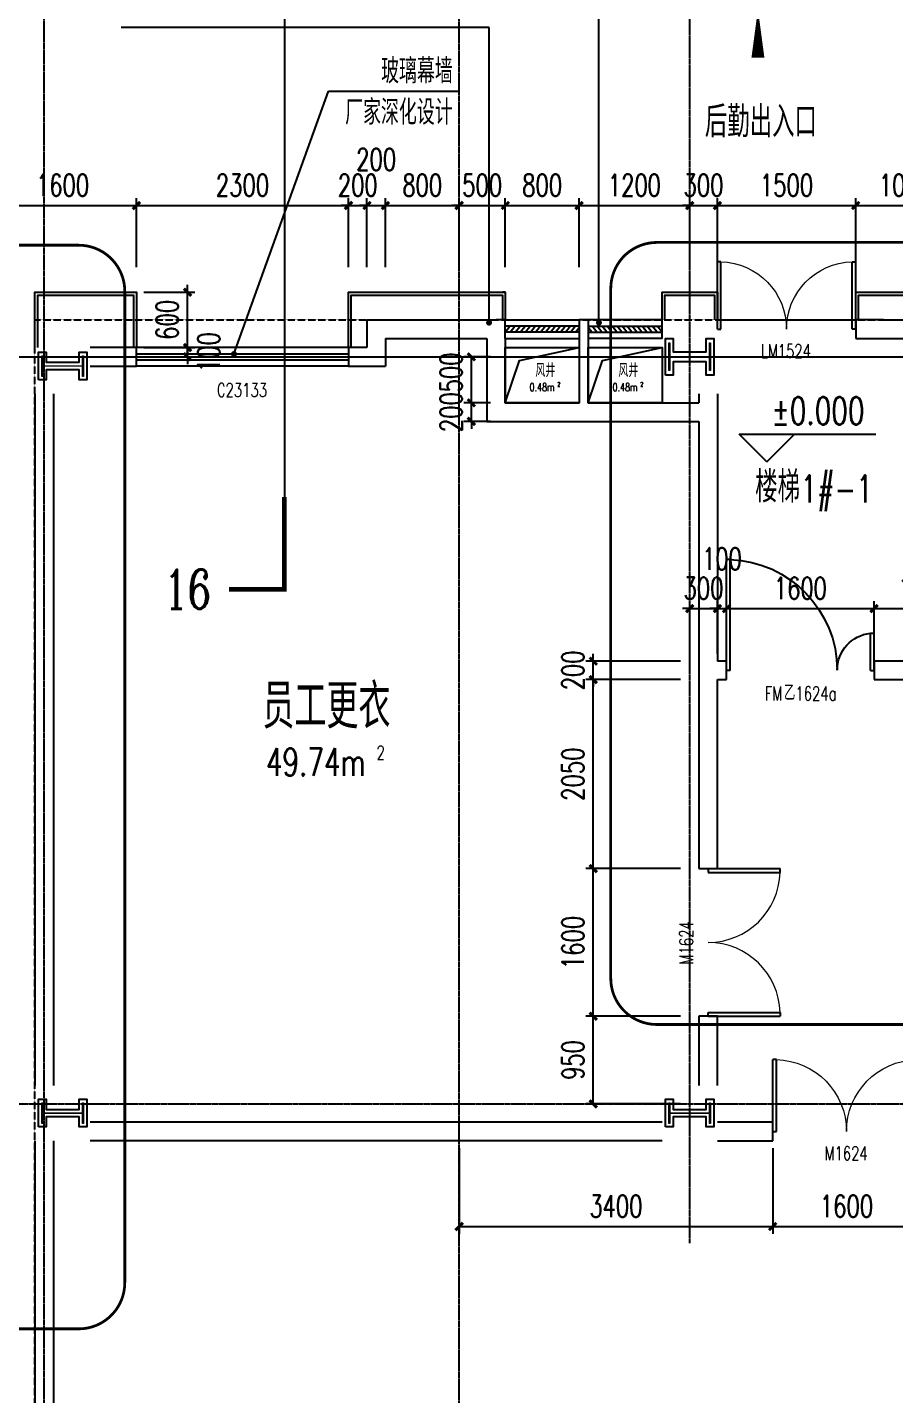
# Model space of a CAD drawing. Extents: x -954573 to 446329, y 489853 to 1226784.
# Drawn here: x -144037 to -134632, y 820567 to 835392 of the extents above; entities that cross this region are included whole.
import ezdxf

# ---------------------------------------------------------------- set-up
doc = ezdxf.new("R2010")
doc.units = 0
doc.header["$LTSCALE"] = 10
doc.header["$MEASUREMENT"] = 0
doc.linetypes.add('10平面$0$DOTE', pattern=[2.42, 2, -0.2, 0.02, -0.2])
doc.linetypes.add('10平面$1$DASH', pattern=[0.35, 0.25, -0.1])
doc.layers.get('Defpoints').update_dxf_attribs({"color": 210})
for name, color, linetype in [('10平面$0$A-AXIS-DOTE', 8, '10平面$0$DOTE'), ('10平面$0$A-AXIS-DP', 8, 'Continuous'), ('10平面$0$A-AXIS-SYMB', 8, 'Continuous'), ('10平面$0$A-CURTAIN', 8, 'Continuous'), ('10平面$0$A-HATCH-2', 8, 'Continuous'), ('10平面$0$A-TEXT', 8, 'Continuous'), ('10平面$0$A-WINDOW', 8, 'Continuous'), ('10平面$0$A-防火门窗', 1, 'Continuous'), ('10平面$0$AS-COLN', 8, 'Continuous'), ('10平面$0$AS-WALL', 8, 'Continuous'), ('10平面$0$AS-结构边线层', 8, 'Continuous'), ('10平面$0$DIM_ELEV', 3, 'Continuous'), ('10平面$0$DIM_SYMB', 8, 'Continuous'), ('10平面$0$PUB_TEXT', 8, 'Continuous'), ('10平面$0$建-房间', 8, 'Continuous'), ('10平面$0$建-文字', 8, 'Continuous'), ('10平面$0$建-标高', 8, 'Continuous'), ('10平面$0$建-窗', 8, 'Continuous'), ('10平面$0$建-门', 8, 'Continuous'), ('10平面$0$建-门窗编号', 8, 'Continuous'), ('A-LIN-V', 9, 'Continuous')]:
    doc.layers.add(name, color=color, linetype=linetype)
doc.layers.add('10平面$0$S-col', color=2, linetype='Continuous', lineweight=0)
doc.styles.add('10平面$0$_TCH_DIM', font='SIMPLEX', dxfattribs={"bigfont": 'GBCBIG'})
doc.styles.add('10平面$0$_TCH_DIM_T3', font='SIMPLEX', dxfattribs={"width": 0.705882, "bigfont": 'GBCBIG'})
doc.styles.add('10平面$0$_TCH_LABEL', font='COMPLEX', dxfattribs={"bigfont": 'GBCBIG'})
doc.styles.add('10平面$0$A-AREA', font='SIMPLEX', dxfattribs={"bigfont": 'GBCBIG'})
doc.styles.add('10平面$0$A-STANDARD', font='SIMPLEX', dxfattribs={"bigfont": 'GBCBIG'})
doc.styles.add('10平面$0$A-WIN-LABEL', font='SIMPLEX', dxfattribs={"bigfont": 'GBCBIG'})
doc.dimstyles.new('10平面$0$_TCH_ARCH&&80', dxfattribs={"dimtxt": 238, "dimasz": 80, "dimexe": 80, "dimexo": 80, "dimgap": 101, "dimtad": 1, "dimdec": 0, "dimzin": 0, "dimdsep": 46, "dimtxsty": '10平面$0$_TCH_DIM_T3', "dimblk": '10平面$0$_ArchTick', "dimcen": 0.09, "dimclrt": 7, "dimazin": 2, "dimtfac": 1, "dimtdec": 0, "dimtix": 1, "dimtmove": 2, "dimatfit": 3, "dimfxl": 0, "dimtolj": 1, "dimtzin": 0, "dimarcsym": 0})

# ---------------------------------------------------------------- blocks, each defined once
blk = doc.blocks.new('10平面$0$dote')
at = {"layer": '10平面$0$A-AXIS-DOTE'}
for p, q in [((81382.2, -68993.9), (81382.2, 36662.3)), ((76882.2, -68810), (76882.2, 36400)), ((83882.2, 17390), (83882.2, 33120)), ((76282.2, 27000), (124536.4, 27000)), ((76282.2, 18900), (124441.5, 18900))]:
    blk.add_line(p, q, dxfattribs=at)
at = {"layer": '10平面$0$DIM_SYMB', "linetype": '10平面$1$DASH', "ltscale": 3}
blk.add_lwpolyline([(79487.9, 31204.5), (79487.9, 25338.2)], dxfattribs=at)
at = {"layer": '10平面$0$DIM_SYMB', "const_width": 50}
blk.add_lwpolyline([(79487.9, 25479.6), (79487.9, 24479.6), (78887.9, 24479.6)], dxfattribs=at)
at = {"layer": '10平面$0$PUB_TEXT', "style": '10平面$0$_TCH_LABEL', "width": 0.705882}
blk.add_text('16', height=425, dxfattribs=at).set_placement((78180.8, 24267.1))
blk = doc.blocks.new('10平面$0$43243')
at = {"layer": '10平面$0$AS-结构边线层'}
for points in [[(-138854, 831920), (-138054, 831920), (-138054, 831320), (-138854, 831320)], [(-137954, 831920), (-137154, 831920), (-137154, 831320), (-137954, 831320)]]:
    blk.add_lwpolyline(points, close=True, dxfattribs=at)
at = {"layer": '10平面$0$AS-结构边线层', "ltscale": 100}
blk.add_lwpolyline([(-138854, 831320), (-138700, 831780), (-138054, 831920)], dxfattribs=at)
at = {"layer": '10平面$0$AS-结构边线层'}
blk.add_lwpolyline([(-137954, 831320), (-137800, 831780), (-137154, 831920)], dxfattribs=at)
blk = doc.blocks.new('10平面$0$3132')
at = {"layer": '10平面$0$DIM_ELEV', "linetype": '10平面$1$DASH', "const_width": 30}
for points in [[(-148580, 833030), (-143480, 833030, -0.414214), (-142980, 832530), (-142980, 821780, -0.414214), (-143480, 821280), (-148580, 821280, -0.414214), (-149080, 821780), (-149080, 832530, -0.414214)], [(-137210, 833060), (-128290, 833060, -0.414214), (-127790, 832560), (-127790, 825080, -0.414214), (-128290, 824580), (-137210, 824580, -0.414214), (-137710, 825080), (-137710, 832560, -0.414214)]]:
    blk.add_lwpolyline(points, format="xyb", close=True, dxfattribs=at)
blk = doc.blocks.new('10平面$0$_ArchTick')
at = {"color": 0, "linetype": 'ByBlock', "const_width": 0.4}
blk.add_lwpolyline([(-0.5, -0.5), (0.5, 0.5)], dxfattribs=at)
blk = doc.blocks.new('*D3557')
at = {"layer": '10平面$0$A-AXIS-DP', "color": 0, "lineweight": -2}
for p, q in [((-136854, 829090), (-136934, 829090)), ((-136854, 828600), (-136854, 829170)), ((-136854, 829090), (-136554, 829090)), ((-136554, 828600), (-136554, 829170)), ((-136554, 829090), (-136474, 829090))]:
    blk.add_line(p, q, dxfattribs=at)
at = {"layer": 'Defpoints', "color": 0}
for p in [(-136554, 829090), (-136854, 828520), (-136554, 828520)]:
    blk.add_point(p, dxfattribs=at)
at = {"layer": '10平面$0$A-AXIS-DP', "color": 0, "lineweight": -2, "xscale": 80, "yscale": 80, "zscale": 80}
blk.add_blockref('10平面$0$_ArchTick', (-136854, 829090), dxfattribs=at)
at = {"layer": '10平面$0$A-AXIS-DP', "color": 0, "lineweight": -2, "xscale": 80, "yscale": 80, "zscale": 80, "rotation": 180}
blk.add_blockref('10平面$0$_ArchTick', (-136554, 829090), dxfattribs=at)
at = {"layer": '10平面$0$A-AXIS-DP', "color": 7, "insert": (-136704, 829310), "char_height": 238, "attachment_point": 5, "style": '10平面$0$_TCH_DIM_T3'}
blk.add_mtext('\\A1;300', dxfattribs=at)
blk = doc.blocks.new('*D3558')
at = {"layer": '10平面$0$A-AXIS-DP', "color": 0, "lineweight": -2}
for p, q in [((-136554, 829090), (-136634, 829090)), ((-136554, 828600), (-136554, 829170)), ((-136554, 829090), (-136454, 829090)), ((-136454, 828600), (-136454, 829170)), ((-136454, 829090), (-136374, 829090))]:
    blk.add_line(p, q, dxfattribs=at)
at = {"layer": 'Defpoints', "color": 0}
for p in [(-136454, 829090), (-136554, 828520), (-136454, 828520)]:
    blk.add_point(p, dxfattribs=at)
at = {"layer": '10平面$0$A-AXIS-DP', "color": 0, "lineweight": -2, "xscale": 80, "yscale": 80, "zscale": 80}
blk.add_blockref('10平面$0$_ArchTick', (-136554, 829090), dxfattribs=at)
at = {"layer": '10平面$0$A-AXIS-DP', "color": 0, "lineweight": -2, "xscale": 80, "yscale": 80, "zscale": 80, "rotation": 180}
blk.add_blockref('10平面$0$_ArchTick', (-136454, 829090), dxfattribs=at)
at = {"layer": '10平面$0$A-AXIS-DP', "color": 7, "insert": (-136504, 829630), "char_height": 238, "attachment_point": 5, "style": '10平面$0$_TCH_DIM_T3'}
blk.add_mtext('\\A1;100', dxfattribs=at)
blk = doc.blocks.new('*D3559')
at = {"layer": '10平面$0$A-AXIS-DP', "color": 0, "lineweight": -2}
for p, q in [((-136454, 828600), (-136454, 829170)), ((-136454, 829090), (-134854, 829090)), ((-134854, 828600), (-134854, 829170))]:
    blk.add_line(p, q, dxfattribs=at)
at = {"layer": 'Defpoints', "color": 0}
for p in [(-134854, 829090), (-136454, 828520), (-134854, 828520)]:
    blk.add_point(p, dxfattribs=at)
at = {"layer": '10平面$0$A-AXIS-DP', "color": 0, "lineweight": -2, "xscale": 80, "yscale": 80, "zscale": 80, "rotation": 180}
blk.add_blockref('10平面$0$_ArchTick', (-136454, 829090), dxfattribs=at)
at = {"layer": '10平面$0$A-AXIS-DP', "color": 0, "lineweight": -2, "xscale": 80, "yscale": 80, "zscale": 80}
blk.add_blockref('10平面$0$_ArchTick', (-134854, 829090), dxfattribs=at)
at = {"layer": '10平面$0$A-AXIS-DP', "color": 7, "insert": (-135654, 829310), "char_height": 238, "attachment_point": 5, "style": '10平面$0$_TCH_DIM_T3'}
blk.add_mtext('\\A1;1600', dxfattribs=at)
blk = doc.blocks.new('*D3560')
at = {"layer": '10平面$0$A-AXIS-DP', "color": 0, "lineweight": -2}
for p, q in [((-134854, 828600), (-134854, 829170)), ((-134854, 829090), (-133754, 829090)), ((-133754, 828600), (-133754, 829170))]:
    blk.add_line(p, q, dxfattribs=at)
at = {"layer": 'Defpoints', "color": 0}
for p in [(-133754, 829090), (-134854, 828520), (-133754, 828520)]:
    blk.add_point(p, dxfattribs=at)
at = {"layer": '10平面$0$A-AXIS-DP', "color": 0, "lineweight": -2, "xscale": 80, "yscale": 80, "zscale": 80, "rotation": 180}
blk.add_blockref('10平面$0$_ArchTick', (-134854, 829090), dxfattribs=at)
at = {"layer": '10平面$0$A-AXIS-DP', "color": 0, "lineweight": -2, "xscale": 80, "yscale": 80, "zscale": 80}
blk.add_blockref('10平面$0$_ArchTick', (-133754, 829090), dxfattribs=at)
at = {"layer": '10平面$0$A-AXIS-DP', "color": 7, "insert": (-134304, 829310), "char_height": 238, "attachment_point": 5, "style": '10平面$0$_TCH_DIM_T3'}
blk.add_mtext('\\A1;1100', dxfattribs=at)
blk = doc.blocks.new('*D3601')
at = {"layer": '10平面$0$A-AXIS-DP', "color": 0, "lineweight": -2}
for p, q in [((-139014, 831820), (-139302, 831820)), ((-139222, 831320), (-139222, 831820)), ((-139014, 831320), (-139302, 831320))]:
    blk.add_line(p, q, dxfattribs=at)
at = {"layer": 'Defpoints', "color": 0}
for p in [(-139222, 831820), (-138934, 831820), (-138934, 831320)]:
    blk.add_point(p, dxfattribs=at)
at = {"layer": '10平面$0$A-AXIS-DP', "color": 0, "lineweight": -2, "xscale": 80, "yscale": 80, "zscale": 80}
for p, rotation in [((-139222, 831820), 90), ((-139222, 831320), 270)]:
    blk.add_blockref('10平面$0$_ArchTick', p, dxfattribs=dict(at, rotation=rotation))
at = {"layer": '10平面$0$A-AXIS-DP', "color": 7, "insert": (-139442, 831650), "char_height": 238, "attachment_point": 5, "rotation": 90, "style": '10平面$0$_TCH_DIM_T3'}
blk.add_mtext('\\A1;500', dxfattribs=at)
blk = doc.blocks.new('*D3602')
at = {"layer": '10平面$0$A-AXIS-DP', "color": 0, "lineweight": -2}
for p, q in [((-139014, 831320), (-139302, 831320)), ((-139222, 831320), (-139222, 831400)), ((-139222, 831120), (-139222, 831320)), ((-139014, 831120), (-139302, 831120)), ((-139222, 831120), (-139222, 831040))]:
    blk.add_line(p, q, dxfattribs=at)
at = {"layer": 'Defpoints', "color": 0}
for p in [(-139222, 831320), (-138934, 831320), (-138934, 831120)]:
    blk.add_point(p, dxfattribs=at)
at = {"layer": '10平面$0$A-AXIS-DP', "color": 0, "lineweight": -2, "xscale": 80, "yscale": 80, "zscale": 80}
for p, rotation in [((-139222, 831320), 270), ((-139222, 831120), 90)]:
    blk.add_blockref('10平面$0$_ArchTick', p, dxfattribs=dict(at, rotation=rotation))
at = {"layer": '10平面$0$A-AXIS-DP', "color": 7, "insert": (-139442, 831220), "char_height": 238, "attachment_point": 5, "rotation": 90, "style": '10平面$0$_TCH_DIM_T3'}
blk.add_mtext('\\A1;200', dxfattribs=at)
blk = doc.blocks.new('*D3954')
at = {"layer": '10平面$0$A-AXIS-DP', "color": 0, "lineweight": -2}
for p, q in [((-139354, 823240), (-139354, 822310)), ((-135954, 823240), (-135954, 822310)), ((-139354, 822390), (-135954, 822390))]:
    blk.add_line(p, q, dxfattribs=at)
at = {"layer": 'Defpoints', "color": 0}
for p in [(-139354, 823320), (-135954, 823320), (-135954, 822390)]:
    blk.add_point(p, dxfattribs=at)
at = {"layer": '10平面$0$A-AXIS-DP', "color": 0, "lineweight": -2, "xscale": 80, "yscale": 80, "zscale": 80, "rotation": 180}
blk.add_blockref('10平面$0$_ArchTick', (-139354, 822390), dxfattribs=at)
at = {"layer": '10平面$0$A-AXIS-DP', "color": 0, "lineweight": -2, "xscale": 80, "yscale": 80, "zscale": 80}
blk.add_blockref('10平面$0$_ArchTick', (-135954, 822390), dxfattribs=at)
at = {"layer": '10平面$0$A-AXIS-DP', "color": 7, "insert": (-137654, 822610), "char_height": 238, "attachment_point": 5, "style": '10平面$0$_TCH_DIM_T3'}
blk.add_mtext('\\A1;3400', dxfattribs=at)
blk = doc.blocks.new('*D3955')
at = {"layer": '10平面$0$A-AXIS-DP', "color": 0, "lineweight": -2}
for p, q in [((-135954, 823240), (-135954, 822310)), ((-134354, 823240), (-134354, 822310)), ((-135954, 822390), (-134354, 822390))]:
    blk.add_line(p, q, dxfattribs=at)
at = {"layer": 'Defpoints', "color": 0}
for p in [(-135954, 823320), (-134354, 823320), (-134354, 822390)]:
    blk.add_point(p, dxfattribs=at)
at = {"layer": '10平面$0$A-AXIS-DP', "color": 0, "lineweight": -2, "xscale": 80, "yscale": 80, "zscale": 80, "rotation": 180}
blk.add_blockref('10平面$0$_ArchTick', (-135954, 822390), dxfattribs=at)
at = {"layer": '10平面$0$A-AXIS-DP', "color": 0, "lineweight": -2, "xscale": 80, "yscale": 80, "zscale": 80}
blk.add_blockref('10平面$0$_ArchTick', (-134354, 822390), dxfattribs=at)
at = {"layer": '10平面$0$A-AXIS-DP', "color": 7, "insert": (-135154, 822610), "char_height": 238, "attachment_point": 5, "style": '10平面$0$_TCH_DIM_T3'}
blk.add_mtext('\\A1;1600', dxfattribs=at)
blk = doc.blocks.new('*D3960')
at = {"layer": '10平面$0$A-AXIS-DP', "color": 0, "lineweight": -2}
for p, q in [((-136954, 824670), (-137980, 824670)), ((-137900, 823720), (-137900, 824670)), ((-136954, 823720), (-137980, 823720))]:
    blk.add_line(p, q, dxfattribs=at)
at = {"layer": 'Defpoints', "color": 0}
for p in [(-137900, 824670), (-136874, 824670), (-136874, 823720)]:
    blk.add_point(p, dxfattribs=at)
at = {"layer": '10平面$0$A-AXIS-DP', "color": 0, "lineweight": -2, "xscale": 80, "yscale": 80, "zscale": 80}
for p, rotation in [((-137900, 824670), 90), ((-137900, 823720), 270)]:
    blk.add_blockref('10平面$0$_ArchTick', p, dxfattribs=dict(at, rotation=rotation))
at = {"layer": '10平面$0$A-AXIS-DP', "color": 7, "insert": (-138120, 824195), "char_height": 238, "attachment_point": 5, "rotation": 90, "style": '10平面$0$_TCH_DIM_T3'}
blk.add_mtext('\\A1;950', dxfattribs=at)
blk = doc.blocks.new('*D3961')
at = {"layer": '10平面$0$A-AXIS-DP', "color": 0, "lineweight": -2}
for p, q in [((-136954, 826270), (-137980, 826270)), ((-137900, 824670), (-137900, 826270)), ((-136954, 824670), (-137980, 824670))]:
    blk.add_line(p, q, dxfattribs=at)
at = {"layer": 'Defpoints', "color": 0}
for p in [(-137900, 826270), (-136874, 826270), (-136874, 824670)]:
    blk.add_point(p, dxfattribs=at)
at = {"layer": '10平面$0$A-AXIS-DP', "color": 0, "lineweight": -2, "xscale": 80, "yscale": 80, "zscale": 80}
for p, rotation in [((-137900, 826270), 90), ((-137900, 824670), 270)]:
    blk.add_blockref('10平面$0$_ArchTick', p, dxfattribs=dict(at, rotation=rotation))
at = {"layer": '10平面$0$A-AXIS-DP', "color": 7, "insert": (-138120, 825470), "char_height": 238, "attachment_point": 5, "rotation": 90, "style": '10平面$0$_TCH_DIM_T3'}
blk.add_mtext('\\A1;1600', dxfattribs=at)
blk = doc.blocks.new('*D3962')
at = {"layer": '10平面$0$A-AXIS-DP', "color": 0, "lineweight": -2}
for p, q in [((-136954, 828320), (-137980, 828320)), ((-137900, 826270), (-137900, 828320)), ((-136954, 826270), (-137980, 826270))]:
    blk.add_line(p, q, dxfattribs=at)
at = {"layer": 'Defpoints', "color": 0}
for p in [(-137900, 828320), (-136874, 828320), (-136874, 826270)]:
    blk.add_point(p, dxfattribs=at)
at = {"layer": '10平面$0$A-AXIS-DP', "color": 0, "lineweight": -2, "xscale": 80, "yscale": 80, "zscale": 80}
for p, rotation in [((-137900, 828320), 90), ((-137900, 826270), 270)]:
    blk.add_blockref('10平面$0$_ArchTick', p, dxfattribs=dict(at, rotation=rotation))
at = {"layer": '10平面$0$A-AXIS-DP', "color": 7, "insert": (-138120, 827295), "char_height": 238, "attachment_point": 5, "rotation": 90, "style": '10平面$0$_TCH_DIM_T3'}
blk.add_mtext('\\A1;2050', dxfattribs=at)
blk = doc.blocks.new('*D3963')
at = {"layer": '10平面$0$A-AXIS-DP', "color": 0, "lineweight": -2}
for p, q in [((-137900, 828520), (-137900, 828600)), ((-136954, 828520), (-137980, 828520)), ((-137900, 828320), (-137900, 828520)), ((-136954, 828320), (-137980, 828320)), ((-137900, 828320), (-137900, 828240))]:
    blk.add_line(p, q, dxfattribs=at)
at = {"layer": 'Defpoints', "color": 0}
for p in [(-137900, 828520), (-136874, 828520), (-136874, 828320)]:
    blk.add_point(p, dxfattribs=at)
at = {"layer": '10平面$0$A-AXIS-DP', "color": 0, "lineweight": -2, "xscale": 80, "yscale": 80, "zscale": 80}
for p, rotation in [((-137900, 828520), 270), ((-137900, 828320), 90)]:
    blk.add_blockref('10平面$0$_ArchTick', p, dxfattribs=dict(at, rotation=rotation))
at = {"layer": '10平面$0$A-AXIS-DP', "color": 7, "insert": (-138120, 828420), "char_height": 238, "attachment_point": 5, "rotation": 90, "style": '10平面$0$_TCH_DIM_T3'}
blk.add_mtext('\\A1;200', dxfattribs=at)
blk = doc.blocks.new('*D4003')
at = {"layer": '10平面$0$A-AXIS-DP', "color": 0, "lineweight": -2}
for p, q in [((-142300, 832520), (-142300, 832600)), ((-142774, 832520), (-142220, 832520)), ((-142300, 831920), (-142300, 832520)), ((-142774, 831920), (-142220, 831920)), ((-142300, 831920), (-142300, 831840))]:
    blk.add_line(p, q, dxfattribs=at)
at = {"layer": 'Defpoints', "color": 0}
for p in [(-142854, 832520), (-142300, 832520), (-142854, 831920)]:
    blk.add_point(p, dxfattribs=at)
at = {"layer": '10平面$0$A-AXIS-DP', "color": 0, "lineweight": -2, "xscale": 80, "yscale": 80, "zscale": 80}
for p, rotation in [((-142300, 832520), 270), ((-142300, 831920), 90)]:
    blk.add_blockref('10平面$0$_ArchTick', p, dxfattribs=dict(at, rotation=rotation))
at = {"layer": '10平面$0$A-AXIS-DP', "color": 7, "insert": (-142520, 832220), "char_height": 238, "attachment_point": 5, "rotation": 90, "style": '10平面$0$_TCH_DIM_T3'}
blk.add_mtext('\\A1;600', dxfattribs=at)
blk = doc.blocks.new('*D4004')
at = {"layer": '10平面$0$A-AXIS-DP', "color": 0, "lineweight": -2}
for p, q in [((-142300, 831920), (-142300, 832000)), ((-142774, 831920), (-142220, 831920)), ((-142300, 831820), (-142300, 831920)), ((-142774, 831820), (-142220, 831820)), ((-142300, 831820), (-142300, 831740))]:
    blk.add_line(p, q, dxfattribs=at)
at = {"layer": 'Defpoints', "color": 0}
for p in [(-142854, 831920), (-142300, 831920), (-142854, 831820)]:
    blk.add_point(p, dxfattribs=at)
at = {"layer": '10平面$0$A-AXIS-DP', "color": 0, "lineweight": -2, "xscale": 80, "yscale": 80, "zscale": 80}
for p, rotation in [((-142300, 831920), 270), ((-142300, 831820), 90)]:
    blk.add_blockref('10平面$0$_ArchTick', p, dxfattribs=dict(at, rotation=rotation))
at = {"layer": '10平面$0$A-AXIS-DP', "color": 7, "insert": (-142070, 831870), "char_height": 238, "attachment_point": 5, "rotation": 90, "style": '10平面$0$_TCH_DIM_T3'}
blk.add_mtext('\\A1;100', dxfattribs=at)
blk = doc.blocks.new('*D4304')
at = {"layer": '10平面$0$A-AXIS-DP', "color": 0, "lineweight": -2}
for p, q in [((-144454, 832790), (-144454, 833540)), ((-142854, 832790), (-142854, 833540)), ((-144454, 833460), (-142854, 833460))]:
    blk.add_line(p, q, dxfattribs=at)
at = {"layer": 'Defpoints', "color": 0}
for p in [(-142854, 833460), (-144454, 832710), (-142854, 832710)]:
    blk.add_point(p, dxfattribs=at)
at = {"layer": '10平面$0$A-AXIS-DP', "color": 0, "lineweight": -2, "xscale": 80, "yscale": 80, "zscale": 80, "rotation": 180}
blk.add_blockref('10平面$0$_ArchTick', (-144454, 833460), dxfattribs=at)
at = {"layer": '10平面$0$A-AXIS-DP', "color": 0, "lineweight": -2, "xscale": 80, "yscale": 80, "zscale": 80}
blk.add_blockref('10平面$0$_ArchTick', (-142854, 833460), dxfattribs=at)
at = {"layer": '10平面$0$A-AXIS-DP', "color": 7, "insert": (-143654, 833680), "char_height": 238, "attachment_point": 5, "style": '10平面$0$_TCH_DIM_T3'}
blk.add_mtext('\\A1;1600', dxfattribs=at)
blk = doc.blocks.new('*D4305')
at = {"layer": '10平面$0$A-AXIS-DP', "color": 0, "lineweight": -2}
for p, q in [((-142854, 832790), (-142854, 833540)), ((-140554, 832790), (-140554, 833540)), ((-142854, 833460), (-140554, 833460))]:
    blk.add_line(p, q, dxfattribs=at)
at = {"layer": 'Defpoints', "color": 0}
for p in [(-140554, 833460), (-142854, 832710), (-140554, 832710)]:
    blk.add_point(p, dxfattribs=at)
at = {"layer": '10平面$0$A-AXIS-DP', "color": 0, "lineweight": -2, "xscale": 80, "yscale": 80, "zscale": 80, "rotation": 180}
blk.add_blockref('10平面$0$_ArchTick', (-142854, 833460), dxfattribs=at)
at = {"layer": '10平面$0$A-AXIS-DP', "color": 0, "lineweight": -2, "xscale": 80, "yscale": 80, "zscale": 80}
blk.add_blockref('10平面$0$_ArchTick', (-140554, 833460), dxfattribs=at)
at = {"layer": '10平面$0$A-AXIS-DP', "color": 7, "insert": (-141704, 833680), "char_height": 238, "attachment_point": 5, "style": '10平面$0$_TCH_DIM_T3'}
blk.add_mtext('\\A1;2300', dxfattribs=at)
blk = doc.blocks.new('*D4306')
at = {"layer": '10平面$0$A-AXIS-DP', "color": 0, "lineweight": -2}
for p, q in [((-140554, 832790), (-140554, 833540)), ((-140354, 832790), (-140354, 833540)), ((-140554, 833460), (-140634, 833460)), ((-140554, 833460), (-140354, 833460)), ((-140354, 833460), (-140274, 833460))]:
    blk.add_line(p, q, dxfattribs=at)
at = {"layer": 'Defpoints', "color": 0}
for p in [(-140354, 833460), (-140554, 832710), (-140354, 832710)]:
    blk.add_point(p, dxfattribs=at)
at = {"layer": '10平面$0$A-AXIS-DP', "color": 0, "lineweight": -2, "xscale": 80, "yscale": 80, "zscale": 80}
blk.add_blockref('10平面$0$_ArchTick', (-140554, 833460), dxfattribs=at)
at = {"layer": '10平面$0$A-AXIS-DP', "color": 0, "lineweight": -2, "xscale": 80, "yscale": 80, "zscale": 80, "rotation": 180}
blk.add_blockref('10平面$0$_ArchTick', (-140354, 833460), dxfattribs=at)
at = {"layer": '10平面$0$A-AXIS-DP', "color": 7, "insert": (-140454, 833680), "char_height": 238, "attachment_point": 5, "style": '10平面$0$_TCH_DIM_T3'}
blk.add_mtext('\\A1;200', dxfattribs=at)
blk = doc.blocks.new('*D4307')
at = {"layer": '10平面$0$A-AXIS-DP', "color": 0, "lineweight": -2}
for p, q in [((-140354, 832790), (-140354, 833540)), ((-140154, 832790), (-140154, 833540)), ((-140354, 833460), (-140434, 833460)), ((-140354, 833460), (-140154, 833460)), ((-140154, 833460), (-140074, 833460))]:
    blk.add_line(p, q, dxfattribs=at)
at = {"layer": 'Defpoints', "color": 0}
for p in [(-140154, 833460), (-140354, 832710), (-140154, 832710)]:
    blk.add_point(p, dxfattribs=at)
at = {"layer": '10平面$0$A-AXIS-DP', "color": 0, "lineweight": -2, "xscale": 80, "yscale": 80, "zscale": 80}
blk.add_blockref('10平面$0$_ArchTick', (-140354, 833460), dxfattribs=at)
at = {"layer": '10平面$0$A-AXIS-DP', "color": 0, "lineweight": -2, "xscale": 80, "yscale": 80, "zscale": 80, "rotation": 180}
blk.add_blockref('10平面$0$_ArchTick', (-140154, 833460), dxfattribs=at)
at = {"layer": '10平面$0$A-AXIS-DP', "color": 7, "insert": (-140254, 833960), "char_height": 238, "attachment_point": 5, "style": '10平面$0$_TCH_DIM_T3'}
blk.add_mtext('\\A1;200', dxfattribs=at)
blk = doc.blocks.new('*D4308')
at = {"layer": '10平面$0$A-AXIS-DP', "color": 0, "lineweight": -2}
for p, q in [((-140154, 832790), (-140154, 833540)), ((-139354, 832790), (-139354, 833540)), ((-140154, 833460), (-139354, 833460))]:
    blk.add_line(p, q, dxfattribs=at)
at = {"layer": 'Defpoints', "color": 0}
for p in [(-139354, 833460), (-140154, 832710), (-139354, 832710)]:
    blk.add_point(p, dxfattribs=at)
at = {"layer": '10平面$0$A-AXIS-DP', "color": 0, "lineweight": -2, "xscale": 80, "yscale": 80, "zscale": 80, "rotation": 180}
blk.add_blockref('10平面$0$_ArchTick', (-140154, 833460), dxfattribs=at)
at = {"layer": '10平面$0$A-AXIS-DP', "color": 0, "lineweight": -2, "xscale": 80, "yscale": 80, "zscale": 80}
blk.add_blockref('10平面$0$_ArchTick', (-139354, 833460), dxfattribs=at)
at = {"layer": '10平面$0$A-AXIS-DP', "color": 7, "insert": (-139754, 833680), "char_height": 238, "attachment_point": 5, "style": '10平面$0$_TCH_DIM_T3'}
blk.add_mtext('\\A1;800', dxfattribs=at)
blk = doc.blocks.new('*D4309')
at = {"layer": '10平面$0$A-AXIS-DP', "color": 0, "lineweight": -2}
for p, q in [((-139354, 832790), (-139354, 833540)), ((-138854, 832790), (-138854, 833540)), ((-139354, 833460), (-139434, 833460)), ((-139354, 833460), (-138854, 833460)), ((-138854, 833460), (-138774, 833460))]:
    blk.add_line(p, q, dxfattribs=at)
at = {"layer": 'Defpoints', "color": 0}
for p in [(-138854, 833460), (-139354, 832710), (-138854, 832710)]:
    blk.add_point(p, dxfattribs=at)
at = {"layer": '10平面$0$A-AXIS-DP', "color": 0, "lineweight": -2, "xscale": 80, "yscale": 80, "zscale": 80}
blk.add_blockref('10平面$0$_ArchTick', (-139354, 833460), dxfattribs=at)
at = {"layer": '10平面$0$A-AXIS-DP', "color": 0, "lineweight": -2, "xscale": 80, "yscale": 80, "zscale": 80, "rotation": 180}
blk.add_blockref('10平面$0$_ArchTick', (-138854, 833460), dxfattribs=at)
at = {"layer": '10平面$0$A-AXIS-DP', "color": 7, "insert": (-139104, 833680), "char_height": 238, "attachment_point": 5, "style": '10平面$0$_TCH_DIM_T3'}
blk.add_mtext('\\A1;500', dxfattribs=at)
blk = doc.blocks.new('*D4310')
at = {"layer": '10平面$0$A-AXIS-DP', "color": 0, "lineweight": -2}
for p, q in [((-138854, 832790), (-138854, 833540)), ((-138054, 832790), (-138054, 833540)), ((-138854, 833460), (-138054, 833460))]:
    blk.add_line(p, q, dxfattribs=at)
at = {"layer": 'Defpoints', "color": 0}
for p in [(-138054, 833460), (-138854, 832710), (-138054, 832710)]:
    blk.add_point(p, dxfattribs=at)
at = {"layer": '10平面$0$A-AXIS-DP', "color": 0, "lineweight": -2, "xscale": 80, "yscale": 80, "zscale": 80, "rotation": 180}
blk.add_blockref('10平面$0$_ArchTick', (-138854, 833460), dxfattribs=at)
at = {"layer": '10平面$0$A-AXIS-DP', "color": 0, "lineweight": -2, "xscale": 80, "yscale": 80, "zscale": 80}
blk.add_blockref('10平面$0$_ArchTick', (-138054, 833460), dxfattribs=at)
at = {"layer": '10平面$0$A-AXIS-DP', "color": 7, "insert": (-138454, 833680), "char_height": 238, "attachment_point": 5, "style": '10平面$0$_TCH_DIM_T3'}
blk.add_mtext('\\A1;800', dxfattribs=at)
blk = doc.blocks.new('*D4311')
at = {"layer": '10平面$0$A-AXIS-DP', "color": 0, "lineweight": -2}
for p, q in [((-138054, 832790), (-138054, 833540)), ((-136854, 832790), (-136854, 833540)), ((-138054, 833460), (-136854, 833460))]:
    blk.add_line(p, q, dxfattribs=at)
at = {"layer": 'Defpoints', "color": 0}
for p in [(-136854, 833460), (-138054, 832710), (-136854, 832710)]:
    blk.add_point(p, dxfattribs=at)
at = {"layer": '10平面$0$A-AXIS-DP', "color": 0, "lineweight": -2, "xscale": 80, "yscale": 80, "zscale": 80, "rotation": 180}
blk.add_blockref('10平面$0$_ArchTick', (-138054, 833460), dxfattribs=at)
at = {"layer": '10平面$0$A-AXIS-DP', "color": 0, "lineweight": -2, "xscale": 80, "yscale": 80, "zscale": 80}
blk.add_blockref('10平面$0$_ArchTick', (-136854, 833460), dxfattribs=at)
at = {"layer": '10平面$0$A-AXIS-DP', "color": 7, "insert": (-137454, 833680), "char_height": 238, "attachment_point": 5, "style": '10平面$0$_TCH_DIM_T3'}
blk.add_mtext('\\A1;1200', dxfattribs=at)
blk = doc.blocks.new('*D4312')
at = {"layer": '10平面$0$A-AXIS-DP', "color": 0, "lineweight": -2}
for p, q in [((-136854, 832790), (-136854, 833540)), ((-136554, 832790), (-136554, 833540)), ((-136854, 833460), (-136934, 833460)), ((-136854, 833460), (-136554, 833460)), ((-136554, 833460), (-136474, 833460))]:
    blk.add_line(p, q, dxfattribs=at)
at = {"layer": 'Defpoints', "color": 0}
for p in [(-136554, 833460), (-136854, 832710), (-136554, 832710)]:
    blk.add_point(p, dxfattribs=at)
at = {"layer": '10平面$0$A-AXIS-DP', "color": 0, "lineweight": -2, "xscale": 80, "yscale": 80, "zscale": 80}
blk.add_blockref('10平面$0$_ArchTick', (-136854, 833460), dxfattribs=at)
at = {"layer": '10平面$0$A-AXIS-DP', "color": 0, "lineweight": -2, "xscale": 80, "yscale": 80, "zscale": 80, "rotation": 180}
blk.add_blockref('10平面$0$_ArchTick', (-136554, 833460), dxfattribs=at)
at = {"layer": '10平面$0$A-AXIS-DP', "color": 7, "insert": (-136704, 833680), "char_height": 238, "attachment_point": 5, "style": '10平面$0$_TCH_DIM_T3'}
blk.add_mtext('\\A1;300', dxfattribs=at)
blk = doc.blocks.new('*D4313')
at = {"layer": '10平面$0$A-AXIS-DP', "color": 0, "lineweight": -2}
for p, q in [((-136554, 832790), (-136554, 833540)), ((-135054, 832790), (-135054, 833540)), ((-136554, 833460), (-135054, 833460))]:
    blk.add_line(p, q, dxfattribs=at)
at = {"layer": 'Defpoints', "color": 0}
for p in [(-135054, 833460), (-136554, 832710), (-135054, 832710)]:
    blk.add_point(p, dxfattribs=at)
at = {"layer": '10平面$0$A-AXIS-DP', "color": 0, "lineweight": -2, "xscale": 80, "yscale": 80, "zscale": 80, "rotation": 180}
blk.add_blockref('10平面$0$_ArchTick', (-136554, 833460), dxfattribs=at)
at = {"layer": '10平面$0$A-AXIS-DP', "color": 0, "lineweight": -2, "xscale": 80, "yscale": 80, "zscale": 80}
blk.add_blockref('10平面$0$_ArchTick', (-135054, 833460), dxfattribs=at)
at = {"layer": '10平面$0$A-AXIS-DP', "color": 7, "insert": (-135804, 833680), "char_height": 238, "attachment_point": 5, "style": '10平面$0$_TCH_DIM_T3'}
blk.add_mtext('\\A1;1500', dxfattribs=at)
blk = doc.blocks.new('*D4314')
at = {"layer": '10平面$0$A-AXIS-DP', "color": 0, "lineweight": -2}
for p, q in [((-135054, 832790), (-135054, 833540)), ((-133974, 832790), (-133974, 833540)), ((-135054, 833460), (-133974, 833460))]:
    blk.add_line(p, q, dxfattribs=at)
at = {"layer": 'Defpoints', "color": 0}
for p in [(-133974, 833460), (-135054, 832710), (-133974, 832710)]:
    blk.add_point(p, dxfattribs=at)
at = {"layer": '10平面$0$A-AXIS-DP', "color": 0, "lineweight": -2, "xscale": 80, "yscale": 80, "zscale": 80, "rotation": 180}
blk.add_blockref('10平面$0$_ArchTick', (-135054, 833460), dxfattribs=at)
at = {"layer": '10平面$0$A-AXIS-DP', "color": 0, "lineweight": -2, "xscale": 80, "yscale": 80, "zscale": 80}
blk.add_blockref('10平面$0$_ArchTick', (-133974, 833460), dxfattribs=at)
at = {"layer": '10平面$0$A-AXIS-DP', "color": 7, "insert": (-134514, 833680), "char_height": 238, "attachment_point": 5, "style": '10平面$0$_TCH_DIM_T3'}
blk.add_mtext('\\A1;1080', dxfattribs=at)
blk = doc.blocks.new('10平面$0$$DorLib2D$00000002')
for p, q in [((-0.5, 0), (-0.5, 0.4875)), ((-0.475, 0.4875), (-0.5, 0.4875)), ((-0.475, 0), (-0.475, 0.4875)), ((0.475, 0), (0.475, 0.4875)), ((0.475, 0.4875), (0.5, 0.4875)), ((0.5, 0), (0.5, 0.4875)), ((-0.5, 0), (-0.475, 0)), ((0.5, 0), (0.475, 0))]:
    blk.add_line(p, q)
at = {"lineweight": 13}
for centre, start, end in [((-0.4875, 0), 0, 88.53072), ((0.4875, 0), 91.46928, 180)]:
    blk.add_arc(centre, 0.4875, start, end, dxfattribs=at)
blk = doc.blocks.new('10平面$0$WINDOW2DLIB$DYNSTYLE$00000005')
at = {"color": 0}
for points in [[(-0.5, 0.5), (-0.5, -0.5)], [(-0.5, 0.5), (0.5, 0.5)], [(0.5, -0.5), (0.5, 0.5)], [(0.5, 0.1667), (-0.5, 0.1667)], [(0.5, -0.1667), (-0.5, -0.1667)], [(-0.5, -0.5), (0.5, -0.5)]]:
    blk.add_lwpolyline(points, dxfattribs=at)
blk = doc.blocks.new('10平面$0$$DorLib2D$00000225')
at = {"color": 0}
for p, q in [((0.475, -0.0014), (0.475, 0.7521)), ((0.475, 0.7521), (0.5, 0.7521)), ((0.5, -0.0014), (0.5, 0.7521)), ((-0.5, 0), (-0.5, 0.252)), ((-0.475, 0.252), (-0.5, 0.252)), ((-0.475, 0), (-0.475, 0.252)), ((-0.475, 0), (-0.5, 0)), ((0.475, -0.0014), (0.5, -0.0014))]:
    blk.add_line(p, q, dxfattribs=at)
for centre, radius, start, end in [((0.5046, -0.0019), 0.7546, 92.24927, 179.72377), ((-0.5008, 0.0026), 0.2508, 359.78987, 84.09744)]:
    blk.add_arc(centre, radius, start, end, dxfattribs=at)
blk = doc.blocks.new('10平面$0$$WINLIB2D$00000039')
at = {"color": 0}
for points in [[(-0.5, 0.5), (-0.5, -0.5)], [(0.5, 0.5), (-0.5, 0.5)], [(0.5, -0.5), (0.5, 0.5)], [(-0.5, 0.167), (0.5, 0.167)], [(-0.452, -0.167), (-0.5, 0.084)], [(-0.384, -0.167), (-0.448, 0.167)], [(-0.316, -0.167), (-0.38, 0.167)], [(-0.248, -0.167), (-0.312, 0.167)], [(-0.18, -0.167), (-0.244, 0.167)], [(-0.112, -0.167), (-0.176, 0.167)], [(-0.044, -0.167), (-0.108, 0.167)], [(0.024, -0.167), (-0.04, 0.167)], [(0.092, -0.167), (0.028, 0.167)], [(0.16, -0.167), (0.096, 0.167)], [(0.228, -0.167), (0.164, 0.167)], [(0.296, -0.167), (0.232, 0.167)], [(0.364, -0.167), (0.3, 0.167)], [(0.432, -0.167), (0.368, 0.167)], [(0.5, -0.167), (0.436, 0.167)], [(-0.5, -0.167), (0.5, -0.167)], [(0.5, -0.5), (-0.5, -0.5)]]:
    blk.add_lwpolyline(points, dxfattribs=at)
blk = doc.blocks.new('10平面$0$_FZH')
at = {"layer": '10平面$0$A-HATCH-2'}
blk.add_lwpolyline([(-0.437, -0.25), (-0.437, 0.25), (-0.297, 0.25), (-0.297, 0.067), (0.298, 0.067), (0.298, 0.25), (0.438, 0.25), (0.438, -0.25), (0.298, -0.25), (0.298, -0.068), (-0.297, -0.068), (-0.297, -0.25)], close=True, dxfattribs=at)
at = {"layer": '10平面$0$S-col'}
blk.add_lwpolyline([(-0.375, -0.188), (-0.375, 0.187), (-0.36, 0.187), (-0.36, 0.005), (0.36, 0.005), (0.36, 0.187), (0.375, 0.187), (0.375, -0.188), (0.36, -0.188), (0.36, -0.005), (-0.36, -0.005), (-0.36, -0.188)], close=True, dxfattribs=at)
blk = doc.blocks.new('10平面')
at = {"layer": '10平面$0$A-AXIS-DOTE'}
blk.add_line((-144154.2, 831820), (-109248.5, 831820), dxfattribs=at)
at = {"layer": '10平面$0$A-AXIS-SYMB'}
for p, q in [((-137838.4, 832190), (-137838.4, 836110)), ((-139030, 835390), (-143020, 835390)), ((-139030, 832190), (-139030, 835390)), ((-141795.8, 831850), (-140770, 834700)), ((-140770, 834700), (-139360, 834700))]:
    blk.add_line(p, q, dxfattribs=at)
blk.add_lwpolyline([(-136114.2, 834130, 0, 0, 0), (-136114.2, 835590, 0, 140, 0), (-136114.2, 835065, 0, 0, 0)], format="xyseb", dxfattribs=at)
at = {"layer": '10平面$0$A-AXIS-SYMB', "const_width": 32}
for points in [[(-139030, 832174, 1), (-139030, 832206, 1)], [(-137838.4, 832174, 1), (-137838.4, 832206, 1)], [(-141801.2, 831834.9, 1), (-141790.4, 831865.1, 1)]]:
    blk.add_lwpolyline(points, format="xyb", close=True, dxfattribs=at)
at = {"layer": '10平面$0$A-CURTAIN'}
for points in [[(-143954.2, 831920), (-143954.2, 832520), (-142854.2, 832520), (-142854.2, 831920)], [(-143924.2, 831920), (-143924.2, 832490), (-142884.2, 832490), (-142884.2, 831920)], [(-140554.2, 831920), (-140554.2, 832520), (-138854.2, 832520), (-138884.2, 832520), (-138854.2, 832520), (-138854.2, 832220)], [(-140524.2, 831920), (-140524.2, 832490), (-138884.2, 832490), (-138884.2, 832490), (-138884.2, 832490), (-138884.2, 832220)], [(-137154.2, 832220), (-137154.2, 832520), (-136554.2, 832520), (-136554.2, 832220)], [(-137124.2, 832220), (-137124.2, 832490), (-136584.2, 832490), (-136584.2, 832220)], [(-135054.2, 832220), (-135054.2, 832520), (-134004.2, 832520), (-134004.2, 832220)], [(-135024.2, 832220), (-135024.2, 832490), (-134034.2, 832490), (-134034.2, 832220)]]:
    blk.add_lwpolyline(points, dxfattribs=at)
at = {"layer": '10平面$0$A-WINDOW', "linetype": '10平面$1$DASH'}
blk.add_lwpolyline([(-143954.2, 832220), (-128354.2, 832220), (-128354.2, 815320), (-143954.2, 815320)], close=True, dxfattribs=at)
at = {"layer": '10平面$0$AS-WALL'}
for p, q in [((-140354.2, 832220), (-138954.2, 832220)), ((-140354.2, 832220), (-140354.2, 831920)), ((-138854.2, 832220), (-138954.2, 832220)), ((-138854.2, 832020), (-138854.2, 832220)), ((-137954.2, 832220), (-138054.2, 832220)), ((-138054.2, 832220), (-138054.2, 832020)), ((-137954.2, 832220), (-137954.2, 831320)), ((-134954.2, 832220), (-135054.2, 832220)), ((-135054.2, 832220), (-135054.2, 832020)), ((-134954.2, 832220), (-134954.2, 832220)), ((-134754.2, 832220), (-134954.2, 832220)), ((-134754.2, 832220), (-134754.2, 832220)), ((-134754.2, 832220), (-134374.2, 832220)), ((-140154.2, 832020), (-139054.2, 832020)), ((-140154.2, 832020), (-140154.2, 831720)), ((-139054.2, 832020), (-139054.2, 831120)), ((-138854.2, 832020), (-138854.2, 831320)), ((-138054.2, 832020), (-138054.2, 831320)), ((-135054.2, 832020), (-134854.2, 832020)), ((-134854.2, 832020), (-134474.2, 832020)), ((-142854.2, 831920), (-143354.2, 831920)), ((-142854.2, 831720), (-142854.2, 831920)), ((-140354.2, 831920), (-140554.2, 831920)), ((-140554.2, 831920), (-140554.2, 831720)), ((-143354.2, 831720), (-142854.2, 831720)), ((-140554.2, 831720), (-140154.2, 831720)), ((-143954.2, 831420), (-143954.2, 823920)), ((-143754.2, 831420), (-143754.2, 823920)), ((-136754.2, 831420), (-136754.2, 831320)), ((-136554.2, 831420), (-136554.2, 831220)), ((-138854.2, 831320), (-138054.2, 831320)), ((-137954.2, 831320), (-136754.2, 831320)), ((-139054.2, 831120), (-138004.2, 831120)), ((-138004.2, 831120), (-136754.2, 831120)), ((-136754.2, 831120), (-136754.2, 828420)), ((-136554.2, 831220), (-136554.2, 828520)), ((-136454.2, 828520), (-136554.2, 828520)), ((-136454.2, 828320), (-136454.2, 828520)), ((-133754.2, 828520), (-134854.2, 828520)), ((-134854.2, 828520), (-134854.2, 828320)), ((-136754.2, 828420), (-136754.2, 826270)), ((-136554.2, 826270), (-136554.2, 828320)), ((-136554.2, 828320), (-136454.2, 828320)), ((-134854.2, 828320), (-133754.2, 828320)), ((-136754.2, 826270), (-136554.2, 826270)), ((-136554.2, 824670), (-136754.2, 824670)), ((-136754.2, 824670), (-136754.2, 823920)), ((-136554.2, 823920), (-136554.2, 824670)), ((-137154.2, 823520), (-143354.2, 823520)), ((-135954.2, 823520), (-136554.2, 823520)), ((-135954.2, 823320), (-135954.2, 823520)), ((-143954.2, 823320), (-143954.2, 815920)), ((-143754.2, 823320), (-143754.2, 815920)), ((-137154.2, 823320), (-143354.2, 823320)), ((-136554.2, 823320), (-135954.2, 823320))]:
    blk.add_line(p, q, dxfattribs=at)
at = {"layer": '10平面$0$建-标高'}
for p, q in [((-136016.4, 830680), (-136316.4, 830980)), ((-136316.4, 830980), (-134836.4, 830980)), ((-136016.4, 830680), (-135716.4, 830980))]:
    blk.add_line(p, q, dxfattribs=at)
at = {"layer": '10平面$0$建-门'}
blk.add_line((-136554.2, 832220), (-135054.2, 832220), dxfattribs=at)
at = {"layer": '10平面$0$A-AXIS-DP'}
blk.add_blockref('10平面$0$3132', (0, 0), dxfattribs=at)
at = {"layer": '10平面$0$A-WINDOW'}
blk.add_blockref('10平面$0$43243', (0, 0), dxfattribs=at)
ref = blk.add_blockref('10平面$0$$DorLib2D$00000002', (-136654.2, 825470), dxfattribs=dict(at, xscale=1600, yscale=1600, zscale=200, rotation=269.9999999287643))
ref.add_attrib('A', 'M1624', (-136817.3, 825232.5), dxfattribs={"layer": '10平面$0$建-门窗编号', "height": 148.75, "rotation": 90, "style": '10平面$0$A-WIN-LABEL', "width": 0.705882})
ref = blk.add_blockref('10平面$0$$DorLib2D$00000002', (-135154.2, 823420), dxfattribs=dict(at, xscale=1600, yscale=-1600, zscale=200, rotation=180.0000000013438))
ref.add_attrib('A', 'M1624', (-135391.7, 823108.1), dxfattribs={"layer": '10平面$0$建-门窗编号', "height": 148.75, "style": '10平面$0$A-WIN-LABEL', "width": 0.705882})
at = {"layer": '10平面$0$A-防火门窗', "xscale": -1600, "yscale": 1600, "zscale": 200, "rotation": 359.999999998554}
blk.add_blockref('10平面$0$$DorLib2D$00000225', (-135654.2, 828420), dxfattribs=at)
at = {"layer": '10平面$0$AS-COLN', "color": 3}
for p, xscale, yscale, zscale in [((-136854.2, 831820), 599.9999999871652, 800.0000000044238, 800.0000000044238), ((-143654.2, 831720), 599.9999715063022, 600.0000065823551, 600.0000065823551)]:
    blk.add_blockref('10平面$0$_FZH', p, dxfattribs=dict(at, xscale=xscale, yscale=yscale, zscale=zscale))
at = {"layer": '10平面$0$AS-COLN', "xscale": 599.9999715063022, "yscale": 600.0000065823551, "zscale": 600.0000065823551}
for p in [(-143654.2, 823620), (-136854.2, 823620)]:
    blk.add_blockref('10平面$0$_FZH', p, dxfattribs=at)
at = {"layer": '10平面$0$AS-WALL'}
blk.add_blockref('10平面$0$dote', (-220736.4, 804820), dxfattribs=at)
at = {"layer": '10平面$0$建-窗', "xscale": -800, "zscale": 200}
for p, yscale, rotation in [((-138454.2, 832120), 200, 1.053174728252308e-10), ((-137554.2, 832120), -200, 179.9999999998947)]:
    blk.add_blockref('10平面$0$$WINLIB2D$00000039', p, dxfattribs=dict(at, yscale=yscale, rotation=rotation))
at = {"layer": '10平面$0$建-窗'}
ref = blk.add_blockref('10平面$0$WINDOW2DLIB$DYNSTYLE$00000005', (-141704.2, 831820), dxfattribs=dict(at, xscale=-2299.999999992899, yscale=200, zscale=200, rotation=359.9999997342512))
ref.add_attrib('A', 'C23133', (-141981.7, 831385.6), dxfattribs={"layer": '10平面$0$建-门窗编号', "height": 148.75, "rotation": 360, "style": '10平面$0$A-WIN-LABEL', "width": 0.705882})
at = {"layer": '10平面$0$建-门'}
ref = blk.add_blockref('10平面$0$$DorLib2D$00000002', (-135804.2, 832120), dxfattribs=dict(at, xscale=-1500, yscale=1500, zscale=200, rotation=359.9999999985036))
ref.add_attrib('A', 'LM1524', (-136084.2, 831808.1), dxfattribs={"layer": '10平面$0$建-门窗编号', "height": 148.75, "style": '10平面$0$A-WIN-LABEL', "width": 0.705882})
at = {"layer": '10平面$0$A-TEXT', "style": '10平面$0$A-STANDARD'}
blk.add_text('楼梯', height=337.59, dxfattribs=at).set_placement((-136144.2, 830240))
at = {"layer": '10平面$0$A-TEXT', "style": '10平面$0$A-STANDARD', "width": 0.705882}
blk.add_text('1#-1', height=297.5, dxfattribs=at).set_placement((-135652.7, 830240))
at = {"layer": '10平面$0$A-防火门窗', "style": '10平面$0$A-AREA'}
for p in [(-138528.1, 831600), (-137628.1, 831600)]:
    blk.add_text('风井', height=144.68, dxfattribs=at).set_placement(p)
at = {"layer": '10平面$0$A-防火门窗', "style": '10平面$0$A-AREA', "width": 0.705882}
for s, height, p in [('0.48m', 89.25, (-138590.5, 831446.4)), ('2', 44.6, (-138290.5, 831498.9)), ('0.48m', 89.25, (-137690.5, 831446.4)), ('2', 44.6, (-137390.5, 831498.9))]:
    blk.add_text(s, height=height, dxfattribs=at).set_placement(p)
at = {"layer": '10平面$0$PUB_TEXT', "style": '10平面$0$_TCH_DIM'}
for s, p in [('玻璃幕墙', (-140200.6, 834784)), ('厂家深化设计', (-140590.8, 834336))]:
    blk.add_text(s, height=270.07, dxfattribs=at).set_placement(p)
at = {"layer": '10平面$0$PUB_TEXT', "style": '10平面$0$A-STANDARD', "width": 0.705882}
blk.add_text('%%P0.000', height=297.5, dxfattribs=at).set_placement((-135966.4, 831085))
at = {"layer": '10平面$0$建-房间', "style": '10平面$0$A-AREA'}
blk.add_text('员工更衣', height=482.27, dxfattribs=at).set_placement((-141487.9, 827790))
at = {"layer": '10平面$0$建-房间', "style": '10平面$0$A-AREA', "width": 0.705882}
for s, height, p in [('49.74m', 297.5, (-141450, 827278.1)), ('2', 148.8, (-140250, 827453.1))]:
    blk.add_text(s, height=height, dxfattribs=at).set_placement(p)
at = {"layer": '10平面$0$建-文字', "style": '10平面$0$A-STANDARD'}
blk.add_text('后勤出入口', height=337.59, dxfattribs=at).set_placement((-136690, 834200))
at = {"layer": '10平面$0$建-门窗编号', "style": '10平面$0$A-WIN-LABEL', "width": 0.705882}
for s, p in [('FM', (-136040.6, 828095)), ('1624a', (-135707.7, 828095))]:
    blk.add_text(s, height=148.75, dxfattribs=at).set_placement(p)
at = {"layer": '10平面$0$建-门窗编号', "style": '10平面$0$A-WIN-LABEL'}
blk.add_text('乙', height=168.8, dxfattribs=at).set_placement((-135830.6, 828095))
at = {"layer": '10平面$0$A-AXIS-DP'}
for base, p1, p2, angle, picture, middle in [((-140154.2, 833460), (-140354.2, 832710), (-140154.2, 832710), 0, '*D4307', (-140254.2, 833960)), ((-142300, 831920), (-142854.2, 831820), (-142854.2, 831920), 90, '*D4004', (-142070, 831870)), ((-139222.1, 831820), (-138934.2, 831320), (-138934.2, 831820), 90, '*D3601', (-139442.1, 831650)), ((-136454.2, 829090), (-136554.2, 828520), (-136454.2, 828520), 0, '*D3558', (-136504.2, 829630))]:
    dim = blk.add_linear_dim(base=base, p1=p1, p2=p2, angle=angle, dimstyle='10平面$0$_TCH_ARCH&&80', dxfattribs=at)
    dim.commit()
    dim.dimension.update_dxf_attribs({"geometry": picture, "text_midpoint": middle, "dimtype": 129})
for p1, p2, distance, picture, middle in [((-144454.2, 832710), (-142854.2, 832710), 750, '*D4304', (-143654.2, 833680)), ((-142854.2, 832710), (-140554.2, 832710), 750, '*D4305', (-141704.2, 833680)), ((-140554.2, 832710), (-140354.2, 832710), 750, '*D4306', (-140454.2, 833680)), ((-140154.2, 832710), (-139354.2, 832710), 750, '*D4308', (-139754.2, 833680)), ((-139354.2, 832710), (-138854.2, 832710), 750, '*D4309', (-139104.2, 833680)), ((-138854.2, 832710), (-138054.2, 832710), 750, '*D4310', (-138454.2, 833680)), ((-138054.2, 832710), (-136854.2, 832710), 750, '*D4311', (-137454.2, 833680)), ((-136854.2, 832710), (-136554.2, 832710), 750, '*D4312', (-136704.2, 833680)), ((-136554.2, 832710), (-135054.2, 832710), 750, '*D4313', (-135804.2, 833680)), ((-135054.2, 832710), (-133974.2, 832710), 750, '*D4314', (-134514.2, 833680)), ((-142854.2, 831920), (-142854.2, 832520), -554.2, '*D4003', (-142520, 832220)), ((-138934.2, 831120), (-138934.2, 831320), 287.9, '*D3602', (-139442.1, 831220)), ((-136854.2, 828520), (-136554.2, 828520), 570, '*D3557', (-136704.2, 829310)), ((-136454.2, 828520), (-134854.2, 828520), 570, '*D3559', (-135654.2, 829310)), ((-134854.2, 828520), (-133754.2, 828520), 570, '*D3560', (-134304.2, 829310)), ((-136874.2, 828320), (-136874.2, 828520), 1025.8, '*D3963', (-138120, 828420)), ((-136874.2, 826270), (-136874.2, 828320), 1025.8, '*D3962', (-138120, 827295)), ((-136874.2, 824670), (-136874.2, 826270), 1025.8, '*D3961', (-138120, 825470)), ((-136874.2, 823720), (-136874.2, 824670), 1025.8, '*D3960', (-138120, 824195)), ((-139354.2, 823320), (-135954.2, 823320), -930, '*D3954', (-137654.2, 822610)), ((-135954.2, 823320), (-134354.2, 823320), -930, '*D3955', (-135154.2, 822610))]:
    dim = blk.add_aligned_dim(p1=p1, p2=p2, distance=distance, dimstyle='10平面$0$_TCH_ARCH&&80', dxfattribs=at)
    dim.commit()
    dim.dimension.update_dxf_attribs({"geometry": picture, "text_midpoint": middle})

msp = doc.modelspace()

# ---------------------------------------------------------------- block references
at = {"layer": 'A-LIN-V'}
msp.add_blockref('10平面', (0, 0), dxfattribs=at)

doc.saveas('drawing.dxf')
